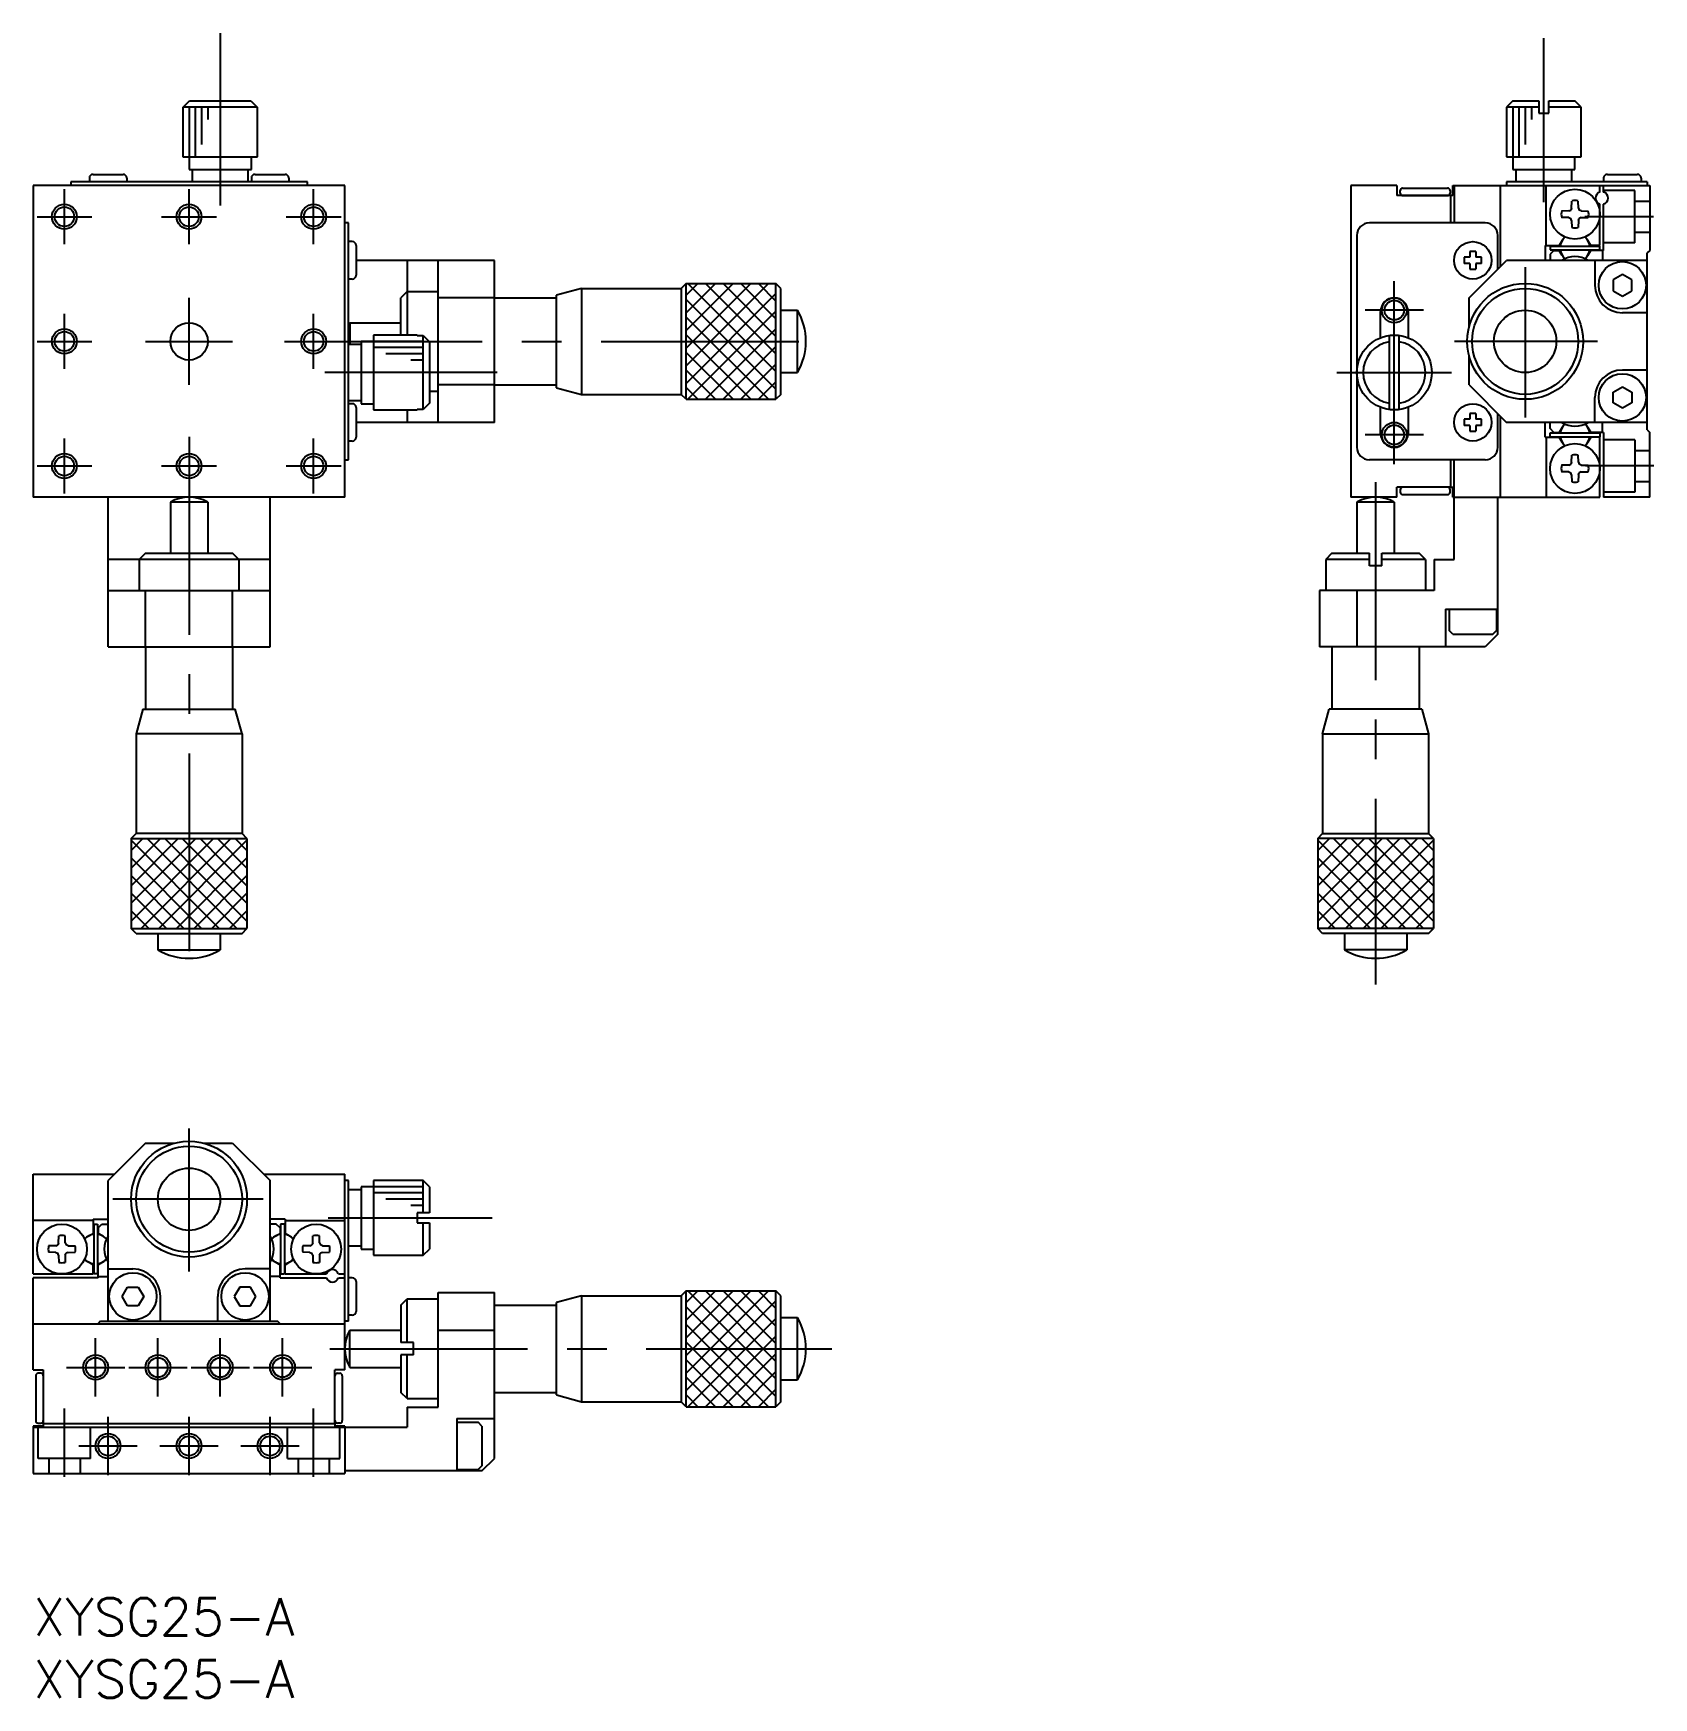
# Model space of a CAD drawing. Extents: x 0 to 130, y -8 to 126.
import ezdxf

# ---------------------------------------------------------------- set-up
doc = ezdxf.new("R2010")
doc.units = 0
doc.header["$LTSCALE"] = 0.5
doc.linetypes.add('CENTER', pattern=[50.8, 31.75, -6.35, 6.35, -6.35])
doc.linetypes.add('DASHED', pattern=[19.05, 12.7, -6.35])
for name, color, linetype in [('MSM_CENTER', 1, 'CENTER'), ('MSM_CONTINUOUS', 7, 'CONTINUOUS'), ('MSM_DASHED', 4, 'DASHED'), ('MSM_NARROW', 5, 'CONTINUOUS'), ('MSM_PART_NUMBER', 7, 'CONTINUOUS')]:
    doc.layers.add(name, color=color, linetype=linetype)
doc.styles.get("Standard").update_dxf_attribs({"font": 'txt.shx', "height": 3, "bigfont": 'bigfont.shx'})

msp = doc.modelspace()

# ---------------------------------------------------------------- linework, layer by layer
at = {"layer": 'MSM_CENTER'}
for p, q in [((15, 125.55), (15, 111.73)), ((121.22, 111.99), (121.22, 125.15)), ((2.5, 108.63), (2.5, 113.03)), ((12.5, 108.63), (12.5, 113.03)), ((22.5, 108.63), (22.5, 113.03)), ((0.3, 110.83), (4.7, 110.83)), ((10.3, 110.83), (14.7, 110.83)), ((20.3, 110.83), (24.7, 110.83)), ((130.01, 110.83), (124.52, 110.83)), ((109.22, 90.98), (109.22, 105.67)), ((119.72, 106.79), (119.72, 94.72)), ((12.5, 97.33), (12.5, 104.33)), ((2.5, 98.63), (2.5, 103.03)), ((22.5, 98.63), (22.5, 103.03)), ((111.56, 103.33), (106.88, 103.33)), ((0.3, 100.83), (4.7, 100.83)), ((9, 100.83), (16, 100.83)), ((20.16, 100.83), (64.09, 100.83)), ((125.52, 100.83), (114.04, 100.83)), ((37.22, 98.33), (23.4, 98.33)), ((104.62, 98.33), (113.82, 98.33)), ((2.5, 88.63), (2.5, 93.03)), ((12.5, 93.17), (12.5, 49.23)), ((22.5, 88.63), (22.5, 93.03)), ((111.56, 93.33), (106.88, 93.33)), ((0.3, 90.83), (4.7, 90.83)), ((10.3, 90.83), (14.7, 90.83)), ((20.3, 90.83), (24.7, 90.83)), ((130.04, 90.83), (124.55, 90.83)), ((107.72, 89.53), (107.72, 49.23)), ((12.5, 26.2), (12.5, 37.68)), ((18.46, 32), (6.39, 32)), ((23.67, 30.5), (36.83, 30.5)), ((5, 16.16), (5, 20.84)), ((10, 16.16), (10, 20.84)), ((15, 16.16), (15, 20.84)), ((20, 16.16), (20, 20.84)), ((23.79, 20), (64.09, 20)), ((2.66, 18.5), (7.34, 18.5)), ((7.66, 18.5), (12.34, 18.5)), ((12.66, 18.5), (17.34, 18.5)), ((17.66, 18.5), (22.34, 18.5)), ((2.5, 9.71), (2.5, 15.2)), ((22.5, 9.71), (22.5, 15.2)), ((6, 9.86), (6, 14.54)), ((12.5, 9.86), (12.5, 14.54)), ((19, 9.86), (19, 14.54)), ((3.66, 12.2), (8.34, 12.2)), ((10.16, 12.2), (14.84, 12.2)), ((16.66, 12.2), (21.34, 12.2))]:
    msp.add_line(p, q, dxfattribs=at)
at = {"layer": 'MSM_CONTINUOUS'}
for p, q in [((12, 119.13), (12.03, 119.13)), ((12, 119.13), (12, 115.63)), ((12.03, 119.63), (12.53, 120.13)), ((12.03, 119.13), (12.03, 119.63)), ((17.97, 119.63), (12.03, 119.63)), ((12.53, 120.13), (17.47, 120.13)), ((17.47, 120.13), (17.97, 119.63)), ((17.97, 119.63), (17.97, 119.13)), ((17.97, 119.13), (18, 119.13)), ((18, 115.63), (18, 119.13)), ((118.72, 120.13), (118.22, 119.63)), ((120.82, 119.63), (118.22, 119.63)), ((118.22, 119.63), (118.22, 115.63)), ((118.72, 120.13), (120.82, 120.13)), ((120.82, 120.13), (120.82, 119.13)), ((120.82, 119.13), (121.62, 119.13)), ((121.62, 120.13), (123.72, 120.13)), ((121.62, 119.13), (121.62, 120.13)), ((124.22, 119.63), (121.62, 119.63)), ((124.22, 119.63), (123.72, 120.13)), ((124.22, 115.63), (124.22, 119.63)), ((12, 115.63), (18, 115.63)), ((12.5, 115.63), (12.5, 114.63)), ((17.5, 114.63), (17.5, 115.63)), ((118.22, 115.63), (124.22, 115.63)), ((118.72, 115.63), (118.72, 114.63)), ((123.72, 114.63), (123.72, 115.63)), ((22, 113.63), (3, 113.63)), ((3, 113.63), (3, 113.33)), ((4.5, 113.93), (4.5, 113.63)), ((4.8, 114.23), (7.2, 114.23)), ((7.5, 113.93), (7.5, 113.63)), ((12.5, 114.63), (17.5, 114.63)), ((12.75, 114.63), (12.75, 113.63)), ((17.25, 113.63), (17.25, 114.63)), ((17.5, 113.93), (17.5, 113.63)), ((17.8, 114.23), (20.2, 114.23)), ((20.5, 113.93), (20.5, 113.63)), ((22, 113.33), (22, 113.63)), ((129.52, 113.63), (118.22, 113.63)), ((118.22, 113.63), (118.22, 113.33)), ((118.72, 114.63), (123.72, 114.63)), ((118.97, 114.63), (118.97, 113.63)), ((123.47, 113.63), (123.47, 114.63)), ((126.02, 113.93), (126.02, 113.63)), ((126.32, 114.23), (128.72, 114.23)), ((129.02, 113.93), (129.02, 113.63)), ((129.52, 113.63), (129.52, 113.33)), ((25, 113.33), (0, 113.33)), ((0, 113.33), (0, 88.33)), ((25, 88.33), (25, 113.33)), ((105.72, 113.33), (105.72, 88.33)), ((109.42, 113.33), (105.72, 113.33)), ((109.42, 113.33), (109.42, 112.53)), ((113.92, 112.53), (109.42, 112.53)), ((109.69, 112.73), (109.69, 112.93)), ((109.89, 113.13), (113.49, 113.13)), ((109.89, 112.53), (113.49, 112.53)), ((113.69, 112.93), (113.69, 112.73)), ((113.72, 112.53), (113.72, 110.33)), ((113.92, 113.33), (129.72, 113.33)), ((113.92, 112.53), (113.92, 113.33)), ((114.02, 113.33), (114.02, 110.33)), ((117.72, 113.33), (117.72, 106.83)), ((121.42, 108.53), (121.42, 113.33)), ((125.72, 112.8), (125.72, 113.33)), ((126.02, 112.8), (126.02, 113.33)), ((129.72, 113.33), (129.72, 108.13)), ((123.22, 111.3), (122.65, 111.29)), ((123.22, 111.3), (123.38, 111.37)), ((123.45, 111.53), (123.38, 111.37)), ((123.45, 111.53), (123.46, 112.09)), ((123.99, 111.53), (123.98, 112.09)), ((123.99, 111.53), (124.06, 111.37)), ((124.22, 111.3), (124.06, 111.37)), ((124.22, 111.3), (124.79, 111.29)), ((125.72, 108.53), (125.72, 111.85)), ((126.02, 108.13), (126.02, 111.85)), ((25.3, 110.33), (25, 110.33)), ((25.3, 91.33), (25.3, 110.33)), ((116.52, 110.33), (107.22, 110.33)), ((123.22, 110.76), (122.65, 110.77)), ((123.22, 110.76), (123.38, 110.68)), ((123.45, 110.52), (123.38, 110.68)), ((123.45, 110.52), (123.46, 109.96)), ((123.99, 110.52), (123.98, 109.96)), ((123.99, 110.52), (124.06, 110.68)), ((124.22, 110.76), (124.06, 110.68)), ((124.22, 110.76), (124.79, 110.77)), ((25.6, 108.83), (25.3, 108.83)), ((25.9, 108.53), (25.9, 106.13)), ((106.22, 109.33), (106.22, 92.33)), ((117.52, 106.63), (117.52, 109.33)), ((121.32, 108.53), (122.45, 108.53)), ((121.32, 108.53), (121.32, 107.33)), ((121.72, 108.48), (125.72, 108.48)), ((121.72, 108.48), (121.72, 108.18)), ((121.72, 108.18), (125.72, 108.18)), ((122.68, 108.92), (122.45, 108.53)), ((124.98, 108.53), (124.75, 108.92)), ((125.72, 108.53), (124.98, 108.53)), ((125.72, 108.18), (125.72, 108.48)), ((37, 107.33), (25.9, 107.33)), ((30, 107.33), (30, 101.33)), ((32.5, 94.33), (32.5, 107.33)), ((37, 94.33), (37, 107.33)), ((115.27, 107.58), (114.82, 107.58)), ((114.82, 107.58), (114.82, 107.08)), ((115.27, 107.08), (114.82, 107.08)), ((115.22, 104.33), (118.22, 107.33)), ((115.27, 108.03), (115.27, 107.58)), ((115.77, 108.03), (115.27, 108.03)), ((115.27, 107.08), (115.27, 106.63)), ((115.77, 108.03), (115.77, 107.58)), ((116.22, 107.58), (115.77, 107.58)), ((116.22, 107.08), (115.77, 107.08)), ((115.77, 107.08), (115.77, 106.63)), ((116.22, 107.08), (116.22, 107.58)), ((129.52, 107.33), (118.22, 107.33)), ((122.02, 108.13), (121.72, 107.83)), ((121.72, 107.83), (121.72, 107.33)), ((122.02, 108.13), (122.45, 108.13)), ((122.68, 107.73), (122.45, 108.13)), ((124.75, 107.73), (124.98, 108.13)), ((126.02, 108.13), (124.98, 108.13)), ((125.32, 107.33), (125.32, 105.33)), ((125.92, 108.13), (125.92, 107.33)), ((129.72, 108.13), (129.52, 107.93)), ((129.52, 93.73), (129.52, 107.93)), ((25.6, 105.83), (25.3, 105.83)), ((115.27, 106.63), (115.77, 106.63)), ((127.52, 106.19), (126.77, 105.76)), ((126.77, 105.76), (126.77, 104.89)), ((128.27, 105.76), (127.52, 106.19)), ((128.27, 104.89), (128.27, 105.76)), ((30, 104.83), (29.5, 104.33)), ((29.5, 101.33), (29.5, 104.33)), ((30, 104.83), (32.5, 104.83)), ((37, 104.33), (32.5, 104.33)), ((37, 104.33), (42, 104.33)), ((44, 105.08), (42, 104.54)), ((42, 97.11), (42, 104.54)), ((44, 105.08), (52, 105.08)), ((44, 105.08), (44, 96.58)), ((52.4, 105.48), (52, 105.08)), ((52, 105.08), (52, 96.58)), ((52.4, 105.48), (59.6, 105.48)), ((52.4, 96.18), (52.4, 105.48)), ((59.6, 96.18), (59.6, 105.48)), ((60, 105.08), (59.6, 105.48)), ((60, 96.58), (60, 105.08)), ((115.22, 102), (115.22, 104.33)), ((126.77, 104.89), (127.52, 104.46)), ((127.52, 104.46), (128.27, 104.89)), ((60, 103.33), (61.33, 103.33)), ((61.33, 98.33), (61.33, 103.33)), ((108.12, 101.12), (108.12, 103.23)), ((110.32, 103.23), (110.32, 101.12)), ((129.52, 103.13), (127.52, 103.13)), ((25.4, 102.33), (29.5, 102.33)), ((25.4, 102.33), (25.4, 100.57)), ((26.3, 100.58), (25.3, 100.58)), ((27.3, 100.83), (26.3, 100.83)), ((26.3, 100.83), (26.3, 95.83)), ((30.8, 101.33), (27.3, 101.33)), ((27.3, 101.33), (27.3, 95.33)), ((30.8, 101.33), (30.8, 101.3)), ((30.8, 101.3), (31.3, 101.3)), ((31.3, 95.35), (31.3, 101.3)), ((31.3, 101.3), (31.8, 100.79)), ((31.8, 100.79), (31.8, 95.86)), ((108.82, 101.3), (108.82, 95.35)), ((109.62, 95.35), (109.62, 101.3)), ((115.22, 97.33), (115.22, 99.65)), ((60, 98.33), (61.33, 98.33)), ((129.52, 98.53), (127.52, 98.53)), ((31.8, 96.83), (32.5, 96.83)), ((37, 97.33), (32.5, 97.33)), ((37, 97.33), (42, 97.33)), ((42, 97.11), (44, 96.58)), ((44, 96.58), (52, 96.58)), ((52.4, 96.18), (52, 96.58)), ((52.4, 96.18), (59.6, 96.18)), ((60, 96.58), (59.6, 96.18)), ((115.22, 97.33), (118.22, 94.33)), ((125.32, 94.33), (125.32, 96.33)), ((126.77, 96.76), (127.52, 97.19)), ((126.77, 95.89), (126.77, 96.76)), ((127.52, 97.19), (128.27, 96.76)), ((128.27, 96.76), (128.27, 95.89)), ((25.3, 96.08), (26.3, 96.08)), ((25.6, 95.83), (25.3, 95.83)), ((25.9, 95.53), (25.9, 93.13)), ((26.3, 95.83), (27.3, 95.83)), ((27.3, 95.33), (30.8, 95.33)), ((30, 95.33), (30, 94.33)), ((30.8, 95.35), (30.8, 95.33)), ((31.3, 95.35), (30.8, 95.35)), ((31.8, 95.86), (31.3, 95.35)), ((108.12, 93.43), (108.12, 95.53)), ((110.32, 95.53), (110.32, 93.43)), ((115.27, 95.03), (115.27, 94.58)), ((115.77, 95.03), (115.27, 95.03)), ((115.77, 95.03), (115.77, 94.58)), ((117.52, 92.33), (117.52, 95.03)), ((117.72, 94.83), (117.72, 88.33)), ((127.52, 95.46), (126.77, 95.89)), ((128.27, 95.89), (127.52, 95.46)), ((37, 94.33), (25.9, 94.33)), ((114.82, 94.58), (114.82, 94.08)), ((115.27, 94.58), (114.82, 94.58)), ((115.27, 94.08), (114.82, 94.08)), ((115.27, 94.08), (115.27, 93.63)), ((115.27, 93.63), (115.77, 93.63)), ((116.22, 94.58), (115.77, 94.58)), ((116.22, 94.08), (115.77, 94.08)), ((115.77, 94.08), (115.77, 93.63)), ((116.22, 94.08), (116.22, 94.58)), ((129.52, 94.33), (118.22, 94.33)), ((121.32, 93.13), (121.32, 94.33)), ((121.72, 93.83), (121.72, 94.33)), ((122.02, 93.53), (121.72, 93.83)), ((122.02, 93.53), (122.45, 93.53)), ((122.68, 93.92), (122.45, 93.53)), ((124.75, 93.92), (124.98, 93.53)), ((126.02, 93.53), (124.98, 93.53)), ((125.92, 93.53), (125.92, 94.33)), ((126.02, 93.53), (126.02, 88.33)), ((129.52, 93.73), (129.72, 93.53)), ((129.72, 88.33), (129.72, 93.53)), ((25.6, 92.83), (25.3, 92.83)), ((121.32, 93.13), (122.45, 93.13)), ((121.42, 93.13), (121.42, 88.33)), ((121.72, 93.48), (125.72, 93.48)), ((121.72, 93.18), (121.72, 93.48)), ((121.72, 93.18), (125.72, 93.18)), ((122.68, 92.73), (122.45, 93.13)), ((124.98, 93.13), (124.75, 92.73)), ((125.72, 93.13), (124.98, 93.13)), ((125.72, 93.48), (125.72, 93.18)), ((125.72, 88.33), (125.72, 93.13)), ((25, 91.33), (25.3, 91.33)), ((116.52, 91.33), (107.22, 91.33)), ((113.72, 91.33), (113.72, 89.13)), ((114.02, 83.33), (114.02, 91.33)), ((123.22, 90.9), (122.65, 90.89)), ((123.22, 90.9), (123.38, 90.97)), ((123.45, 91.13), (123.38, 90.97)), ((123.45, 91.13), (123.46, 91.69)), ((123.99, 91.13), (123.98, 91.69)), ((123.99, 91.13), (124.06, 90.97)), ((124.22, 90.9), (124.06, 90.97)), ((124.22, 90.9), (124.79, 90.89)), ((123.22, 90.36), (122.65, 90.37)), ((123.22, 90.36), (123.38, 90.28)), ((123.45, 90.12), (123.38, 90.28)), ((123.45, 90.12), (123.46, 89.56)), ((123.99, 90.12), (123.98, 89.56)), ((123.99, 90.12), (124.06, 90.28)), ((124.22, 90.36), (124.06, 90.28)), ((124.22, 90.36), (124.79, 90.37)), ((25, 88.33), (0, 88.33)), ((6, 76.33), (6, 88.33)), ((19, 76.33), (19, 88.33)), ((109.42, 88.33), (105.72, 88.33)), ((113.72, 89.13), (109.42, 89.13)), ((109.42, 88.33), (109.42, 89.13)), ((109.69, 88.93), (109.69, 88.73)), ((109.89, 88.53), (113.49, 88.53)), ((113.69, 88.73), (113.69, 88.93)), ((113.72, 89.13), (113.92, 89.13)), ((113.92, 88.33), (113.92, 89.13)), ((113.92, 88.33), (125.72, 88.33)), ((117.52, 77.33), (117.52, 88.33)), ((129.72, 88.33), (126.02, 88.33)), ((11, 87.92), (11, 83.83)), ((14, 87.92), (11, 87.92)), ((14, 87.92), (14, 83.83)), ((109.22, 87.92), (106.22, 87.92)), ((106.22, 87.92), (106.22, 83.83)), ((109.22, 87.92), (109.22, 83.83)), ((19, 83.33), (6, 83.33)), ((9, 83.83), (8.5, 83.33)), ((8.5, 83.33), (8.5, 80.83)), ((9, 83.83), (16, 83.83)), ((16.5, 83.33), (16, 83.83)), ((16.5, 83.33), (16.5, 80.83)), ((104.22, 83.83), (103.72, 83.33)), ((103.72, 83.33), (103.72, 80.83)), ((107.22, 83.33), (103.72, 83.33)), ((104.22, 83.83), (107.22, 83.83)), ((107.22, 82.83), (107.22, 83.83)), ((108.22, 82.83), (107.22, 82.83)), ((108.22, 82.83), (108.22, 83.83)), ((108.22, 83.83), (111.22, 83.83)), ((111.72, 83.33), (108.22, 83.33)), ((111.72, 83.33), (111.22, 83.83)), ((111.72, 83.33), (111.72, 80.83)), ((112.42, 83.33), (112.42, 80.83)), ((112.42, 83.33), (114.02, 83.33)), ((6, 80.83), (19, 80.83)), ((9, 76.33), (9, 80.83)), ((16, 76.33), (16, 80.83)), ((112.42, 80.83), (103.22, 80.83)), ((103.22, 80.83), (103.22, 76.33)), ((106.22, 80.83), (106.22, 76.33)), ((113.32, 79.33), (113.32, 76.33)), ((113.32, 79.33), (117.52, 79.33)), ((113.62, 79.33), (113.62, 77.63)), ((117.42, 79.33), (117.42, 77.63)), ((113.92, 77.33), (113.62, 77.63)), ((117.12, 77.33), (117.42, 77.63)), ((6, 76.33), (19, 76.33)), ((9, 76.33), (9, 71.33)), ((16, 76.33), (16, 71.33)), ((116.52, 76.33), (103.22, 76.33)), ((104.22, 76.33), (104.22, 71.33)), ((111.22, 76.33), (111.22, 71.33)), ((113.92, 77.33), (117.12, 77.33)), ((117.52, 77.33), (116.52, 76.33)), ((8.79, 71.33), (8.25, 69.33)), ((8.79, 71.33), (16.21, 71.33)), ((16.75, 69.33), (16.21, 71.33)), ((103.47, 69.33), (104, 71.33)), ((111.43, 71.33), (104, 71.33)), ((111.43, 71.33), (111.97, 69.33)), ((8.25, 69.33), (8.25, 61.33)), ((16.75, 69.33), (8.25, 69.33)), ((16.75, 69.33), (16.75, 61.33)), ((103.47, 69.33), (103.47, 61.33)), ((103.47, 69.33), (111.97, 69.33)), ((111.97, 69.33), (111.97, 61.33)), ((7.85, 60.93), (8.25, 61.33)), ((7.85, 60.93), (7.85, 53.73)), ((7.85, 60.93), (17.15, 60.93)), ((16.75, 61.33), (8.25, 61.33)), ((17.15, 60.93), (16.75, 61.33)), ((17.15, 60.93), (17.15, 53.73)), ((103.07, 60.93), (103.47, 61.33)), ((112.37, 60.93), (103.07, 60.93)), ((103.07, 60.93), (103.07, 53.73)), ((103.47, 61.33), (111.97, 61.33)), ((112.37, 60.93), (111.97, 61.33)), ((112.37, 60.93), (112.37, 53.73)), ((7.85, 53.73), (17.15, 53.73)), ((8.25, 53.33), (7.85, 53.73)), ((16.75, 53.33), (17.15, 53.73)), ((112.37, 53.73), (103.07, 53.73)), ((103.47, 53.33), (103.07, 53.73)), ((111.97, 53.33), (112.37, 53.73)), ((8.25, 53.33), (16.75, 53.33)), ((15, 53.33), (15, 52)), ((111.97, 53.33), (103.47, 53.33)), ((105.22, 53.33), (105.22, 52)), ((110.22, 53.33), (110.22, 52)), ((10, 52), (15, 52)), ((110.22, 52), (105.22, 52)), ((9, 36.5), (6, 33.5)), ((9, 36.5), (11.33, 36.5)), ((13.67, 36.5), (16, 36.5)), ((16, 36.5), (19, 33.5)), ((0, 34), (6.5, 34)), ((0, 26), (0, 34)), ((6, 22.2), (6, 33.5)), ((18.5, 34), (25, 34)), ((19, 22.2), (19, 33.5)), ((25, 18.3), (25, 34)), ((25.3, 33.5), (25, 33.5)), ((25.3, 22.2), (25.3, 33.5)), ((31.3, 33.5), (27.3, 33.5)), ((27.3, 33.5), (27.3, 27.5)), ((31.3, 30.9), (31.3, 33.5)), ((31.8, 33), (31.3, 33.5)), ((26.3, 32.75), (25.3, 32.75)), ((27.3, 33), (26.3, 33)), ((26.3, 33), (26.3, 28)), ((31.8, 33), (31.8, 30.9)), ((30.8, 30.9), (30.8, 30.1)), ((31.8, 30.9), (30.8, 30.9)), ((4.8, 30.3), (0, 30.3)), ((4.8, 30.4), (6, 30.4)), ((4.8, 30.4), (4.8, 29.26)), ((4.85, 30), (4.85, 26)), ((4.85, 30), (5.15, 30)), ((5.15, 30), (5.15, 26)), ((5.2, 29.7), (5.5, 30)), ((5.2, 29.7), (5.2, 29.26)), ((5.5, 30), (6, 30)), ((20.2, 30.4), (19, 30.4)), ((19.5, 30), (19, 30)), ((19.8, 29.7), (19.5, 30)), ((19.8, 29.7), (19.8, 29.26)), ((19.85, 30), (19.85, 26)), ((20.15, 30), (19.85, 30)), ((20.15, 30), (20.15, 26)), ((20.2, 30.4), (20.2, 29.26)), ((20.2, 30.3), (25, 30.3)), ((30.8, 30.1), (31.8, 30.1)), ((31.3, 27.5), (31.3, 30.1)), ((31.8, 30.1), (31.8, 28)), ((1.8, 28.27), (1.23, 28.26)), ((1.8, 28.27), (1.96, 28.34)), ((2.03, 28.5), (1.96, 28.34)), ((2.03, 28.5), (2.04, 29.07)), ((2.57, 28.5), (2.56, 29.07)), ((2.57, 28.5), (2.64, 28.34)), ((2.8, 28.27), (2.64, 28.34)), ((2.8, 28.27), (3.37, 28.26)), ((4.4, 29.03), (4.8, 29.26)), ((5.6, 29.03), (5.2, 29.26)), ((19.4, 29.03), (19.8, 29.26)), ((20.6, 29.03), (20.2, 29.26)), ((22.2, 28.27), (21.63, 28.26)), ((22.2, 28.27), (22.36, 28.34)), ((22.43, 28.5), (22.36, 28.34)), ((22.43, 28.5), (22.44, 29.07)), ((22.97, 28.5), (22.96, 29.07)), ((22.97, 28.5), (23.04, 28.34)), ((23.2, 28.27), (23.04, 28.34)), ((23.2, 28.27), (23.77, 28.26)), ((25.3, 28.25), (26.3, 28.25)), ((1.8, 27.73), (1.23, 27.74)), ((1.8, 27.73), (1.96, 27.66)), ((2.03, 27.5), (1.96, 27.66)), ((2.03, 27.5), (2.04, 26.93)), ((2.57, 27.5), (2.56, 26.93)), ((2.57, 27.5), (2.64, 27.66)), ((2.8, 27.73), (2.64, 27.66)), ((2.8, 27.73), (3.37, 27.74)), ((4.8, 26.74), (4.4, 26.97)), ((4.8, 26), (4.8, 26.74)), ((5.6, 26.97), (5.2, 26.74)), ((5.2, 25.7), (5.2, 26.73)), ((19.4, 26.97), (19.8, 26.74)), ((19.8, 25.7), (19.8, 26.73)), ((20.2, 26.74), (20.6, 26.97)), ((20.2, 26), (20.2, 26.74)), ((22.2, 27.73), (21.63, 27.74)), ((22.2, 27.73), (22.36, 27.66)), ((22.43, 27.5), (22.36, 27.66)), ((22.43, 27.5), (22.44, 26.93)), ((22.97, 27.5), (22.96, 26.93)), ((22.97, 27.5), (23.04, 27.66)), ((23.2, 27.73), (23.04, 27.66)), ((23.2, 27.73), (23.77, 27.74)), ((26.3, 28), (27.3, 28)), ((27.3, 27.5), (31.3, 27.5)), ((31.3, 27.5), (31.8, 28)), ((0, 26), (4.8, 26)), ((0, 18.3), (0, 25.7)), ((5.2, 25.7), (0, 25.7)), ((5.15, 26), (4.85, 26)), ((5.2, 25.8), (6, 25.8)), ((6, 26.4), (8, 26.4)), ((19, 26.4), (17, 26.4)), ((19.8, 25.8), (19, 25.8)), ((19.8, 25.7), (23.52, 25.7)), ((19.85, 26), (20.15, 26)), ((20.2, 26), (23.52, 26)), ((24.48, 26), (25, 26)), ((24.48, 25.7), (25, 25.7)), ((25.6, 25.7), (25.3, 25.7)), ((25.9, 25.4), (25.9, 23)), ((7.13, 24.2), (7.57, 24.95)), ((7.57, 23.45), (7.13, 24.2)), ((7.57, 24.95), (8.43, 24.95)), ((8.43, 24.95), (8.87, 24.2)), ((8.87, 24.2), (8.43, 23.45)), ((10.2, 22.2), (10.2, 24.2)), ((14.8, 22.2), (14.8, 24.2)), ((16.57, 24.95), (16.13, 24.2)), ((16.13, 24.2), (16.57, 23.45)), ((17.43, 24.95), (16.57, 24.95)), ((17.87, 24.2), (17.43, 24.95)), ((17.43, 23.45), (17.87, 24.2)), ((32.5, 15.3), (32.5, 24.5)), ((32.5, 24.5), (37, 24.5)), ((37, 11.2), (37, 24.5)), ((44, 24.25), (42, 23.71)), ((44, 24.25), (52, 24.25)), ((44, 24.25), (44, 15.75)), ((52.4, 24.65), (52, 24.25)), ((52, 24.25), (52, 15.75)), ((52.4, 15.35), (52.4, 24.65)), ((52.4, 24.65), (59.6, 24.65)), ((59.6, 15.35), (59.6, 24.65)), ((60, 24.25), (59.6, 24.65)), ((60, 15.75), (60, 24.25)), ((8.43, 23.45), (7.57, 23.45)), ((16.57, 23.45), (17.43, 23.45)), ((29.5, 23.5), (30, 24)), ((29.5, 23.5), (29.5, 20.5)), ((30, 24), (32.5, 24)), ((30, 20.5), (30, 24)), ((37, 23.5), (42, 23.5)), ((42, 16.29), (42, 23.71)), ((0, 22), (25, 22)), ((5.4, 22.2), (5.2, 22)), ((5.4, 22.2), (19.6, 22.2)), ((19.8, 22), (19.6, 22.2)), ((25.3, 22.2), (25, 22.2)), ((25.6, 22.7), (25.3, 22.7)), ((25.4, 18.5), (25.4, 21.5)), ((25.4, 21.5), (29.5, 21.5)), ((32.5, 21.5), (37, 21.5)), ((60, 22.5), (61.33, 22.5)), ((61.33, 17.5), (61.33, 22.5)), ((30.5, 20.5), (29.5, 20.5)), ((30.5, 19.5), (30.5, 20.5)), ((29.5, 19.5), (29.5, 16.5)), ((30.5, 19.5), (29.5, 19.5)), ((30, 16), (30, 19.5)), ((0, 18.3), (0.8, 18.3)), ((0.2, 17.83), (0.2, 14.23)), ((0.6, 18.03), (0.4, 18.03)), ((0.8, 18.3), (0.8, 13.8)), ((0.8, 17.83), (0.8, 14.23)), ((25, 18.3), (24.2, 18.3)), ((24.2, 14), (24.2, 18.3)), ((24.4, 18.03), (24.6, 18.03)), ((24.8, 17.83), (24.8, 14.23)), ((25.4, 18.5), (29.5, 18.5)), ((60, 17.5), (61.33, 17.5)), ((30, 16), (29.5, 16.5)), ((37, 16.5), (42, 16.5)), ((42, 16.29), (44, 15.75)), ((30, 16), (32.5, 16)), ((30, 15.3), (32.5, 15.3)), ((30, 15.3), (30, 13.7)), ((44, 15.75), (52, 15.75)), ((52.4, 15.35), (52, 15.75)), ((52.4, 15.35), (59.6, 15.35)), ((60, 15.75), (59.6, 15.35)), ((0, 13.8), (0, 10)), ((0.8, 13.8), (0, 13.8)), ((0, 13.7), (30, 13.7)), ((0.4, 14.03), (0.6, 14.03)), ((0.8, 14), (24.2, 14)), ((24.2, 14), (24.2, 13.8)), ((25, 13.8), (24.2, 13.8)), ((24.6, 14.03), (24.4, 14.03)), ((25, 13.8), (25, 10)), ((34, 14.4), (37, 14.4)), ((34, 14.4), (34, 10.2)), ((34, 14.1), (35.7, 14.1)), ((36, 13.8), (35.7, 14.1)), ((36, 13.8), (36, 10.6)), ((36, 10.2), (37, 11.2)), ((0, 10), (25, 10)), ((36, 10.2), (25, 10.2)), ((34, 10.3), (35.7, 10.3)), ((36, 10.6), (35.7, 10.3))]:
    msp.add_line(p, q, dxfattribs=at)
for centre, radius in [((123.72, 111.03), 2), ((2.5, 110.83), 0.783), ((12.5, 110.83), 0.783), ((22.5, 110.83), 0.783), ((115.52, 107.33), 1.5), ((127.52, 105.33), 1.9), ((119.72, 100.83), 4.65), ((119.72, 100.83), 4.25), ((109.22, 103.33), 0.783), ((119.72, 100.83), 2.5), ((2.5, 100.83), 0.783), ((12.5, 100.83), 1.5), ((22.5, 100.83), 0.783), ((109.22, 98.33), 3), ((127.52, 96.33), 1.9), ((115.52, 94.33), 1.5), ((109.22, 93.33), 0.783), ((123.72, 90.63), 2), ((2.5, 90.83), 0.783), ((12.5, 90.83), 0.783), ((22.5, 90.83), 0.783), ((12.5, 32), 4.65), ((12.5, 32), 4.25), ((12.5, 32), 2.5), ((2.3, 28), 2), ((22.7, 28), 2), ((8, 24.2), 1.9), ((17, 24.2), 1.9), ((5, 18.5), 0.783), ((10, 18.5), 0.783), ((15, 18.5), 0.783), ((20, 18.5), 0.783), ((6, 12.2), 0.783), ((12.5, 12.2), 0.783), ((19, 12.2), 0.783)]:
    msp.add_circle(centre, radius, dxfattribs=at)
for centre, radius, start, end in [((4.8, 113.93), 0.3, 90, 180), ((7.2, 113.93), 0.3, 0, 90), ((17.8, 113.93), 0.3, 90, 180), ((20.2, 113.93), 0.3, 0, 90), ((126.32, 113.93), 0.3, 90, 180), ((128.72, 113.93), 0.3, 0, 90), ((109.89, 112.93), 0.2, 90, 180), ((109.89, 112.73), 0.2, 180, 270), ((113.49, 112.93), 0.2, 0, 90), ((113.49, 112.73), 0.2, 270, 0), ((125.87, 112.33), 0.5, 107.4578, 252.5422), ((125.87, 112.33), 0.5, 287.4576, 72.5424), ((123.72, 111.03), 1.1, 166.328, 193.672), ((123.72, 111.03), 1.1, 76.328, 103.672), ((123.72, 111.03), 1.1, 346.328, 13.672), ((107.22, 109.33), 1, 90, 180), ((116.52, 109.33), 1, 0, 90), ((123.72, 111.03), 1.1, 256.328, 283.672), ((25.6, 108.53), 0.3, 0, 90), ((123.72, 108.33), 1.19, 132.9283, 172.7622), ((123.72, 108.33), 1.19, 187.2378, 227.0717), ((123.81, 108.23), 1.32, 133.1314, 148.5453), ((123.72, 108.33), 1.19, 7.2378, 47.0717), ((123.63, 108.23), 1.32, 31.4547, 46.8672), ((123.72, 108.33), 1.19, 312.9283, 352.7622), ((123.72, 105.63), 2, 58.2117, 121.7883), ((123.81, 108.42), 1.32, 211.4547, 226.8672), ((123.63, 108.42), 1.32, 313.1328, 328.5453), ((25.6, 106.13), 0.3, 270, 0), ((109.22, 103.23), 1.1, 0, 180), ((127.52, 105.33), 2.2, 180, 270), ((57, 100.83), 5, 329.999, 30.001), ((28, 100.83), 3, 149.999, 154.1579), ((109.22, 98.33), 2.5, 99.2069, 260.7931), ((109.22, 98.33), 2.5, 279.2069, 80.7931), ((127.52, 96.33), 2.2, 90, 180), ((25.6, 95.53), 0.3, 0, 90), ((123.72, 93.33), 1.19, 132.9283, 172.7622), ((123.72, 96.03), 2, 238.2115, 301.7885), ((123.81, 93.23), 1.32, 133.1328, 148.5453), ((123.72, 93.33), 1.19, 7.2378, 47.0717), ((123.63, 93.23), 1.32, 31.4547, 46.8672), ((25.6, 93.13), 0.3, 270, 0), ((107.22, 92.33), 1, 180, 270), ((109.22, 93.43), 1.1, 180, 0), ((116.52, 92.33), 1, 270, 0), ((123.72, 93.33), 1.19, 187.2378, 227.0717), ((123.81, 93.42), 1.32, 211.4547, 226.8686), ((123.72, 93.33), 1.19, 312.9283, 352.7622), ((123.63, 93.42), 1.32, 313.1328, 328.5453), ((123.72, 90.63), 1.1, 166.328, 193.672), ((123.72, 90.63), 1.1, 76.328, 103.672), ((123.72, 90.63), 1.1, 346.328, 13.672), ((123.72, 90.63), 1.1, 256.328, 283.672), ((12.5, 85.33), 3, 59.999, 120.001), ((107.72, 85.33), 3, 59.999, 120.001), ((109.89, 88.93), 0.2, 90, 180), ((109.89, 88.73), 0.2, 180, 270), ((113.49, 88.93), 0.2, 0, 90), ((113.49, 88.73), 0.2, 270, 0), ((12.5, 56.33), 5, 239.999, 300.001), ((107.72, 56.33), 5, 239.999, 300.001), ((2.3, 28), 1.1, 166.328, 193.672), ((2.3, 28), 1.1, 76.328, 103.672), ((2.3, 28), 1.1, 346.328, 13.672), ((5, 28), 1.19, 97.2378, 137.0717), ((5.09, 27.91), 1.32, 121.4547, 136.8686), ((5, 28), 1.19, 42.9283, 82.7622), ((4.91, 27.91), 1.32, 43.1328, 58.5453), ((7.7, 28), 2, 148.2115, 211.7885), ((17.3, 28), 2, 328.2117, 31.7883), ((20, 28), 1.19, 97.2378, 137.0717), ((20.09, 27.91), 1.32, 121.4547, 136.8672), ((20, 28), 1.19, 42.9283, 82.7622), ((19.91, 27.91), 1.32, 43.1314, 58.5453), ((22.7, 28), 1.1, 166.328, 193.672), ((22.7, 28), 1.1, 76.328, 103.672), ((22.7, 28), 1.1, 346.328, 13.672), ((2.3, 28), 1.1, 256.328, 283.672), ((5, 28), 1.19, 222.9283, 262.7622), ((5.09, 28.09), 1.32, 223.1328, 238.5453), ((5, 28), 1.19, 277.2378, 317.0717), ((4.91, 28.09), 1.32, 301.4547, 316.8672), ((20, 28), 1.19, 222.9283, 262.7622), ((20.09, 28.09), 1.32, 223.1328, 238.5453), ((20, 28), 1.19, 277.2378, 317.0717), ((19.91, 28.09), 1.32, 301.4547, 316.8672), ((22.7, 28), 1.1, 256.328, 283.672), ((8, 24.2), 2.2, 0, 90), ((17, 24.2), 2.2, 90, 180), ((24, 25.85), 0.5, 17.4578, 162.5422), ((24, 25.85), 0.5, 197.4576, 342.5424), ((25.6, 25.4), 0.3, 0, 90), ((25.6, 23), 0.3, 270, 0), ((28, 20), 3, 149.999, 210.001), ((57, 20), 5, 329.999, 30.001), ((0.4, 17.83), 0.2, 90, 180), ((0.6, 17.83), 0.2, 0, 90), ((24.4, 17.83), 0.2, 90, 180), ((24.6, 17.83), 0.2, 0, 90), ((0.4, 14.23), 0.2, 180, 270), ((0.6, 14.23), 0.2, 270, 0), ((24.4, 14.23), 0.2, 180, 270), ((24.6, 14.23), 0.2, 270, 0)]:
    msp.add_arc(centre, radius, start, end, dxfattribs=at)
at = {"layer": 'MSM_DASHED'}
for p, q in [((128.52, 112.93), (126.02, 112.93)), ((128.52, 108.73), (128.52, 112.93)), ((128.52, 112.08), (129.72, 112.08)), ((128.52, 109.58), (129.72, 109.58)), ((128.52, 108.73), (126.02, 108.73)), ((128.52, 92.93), (126.02, 92.93)), ((128.52, 92.93), (128.52, 88.73)), ((128.52, 92.08), (129.72, 92.08)), ((128.52, 89.58), (129.72, 89.58)), ((128.52, 88.73), (126.02, 88.73)), ((0.4, 11.2), (0.4, 13.73)), ((4.6, 11.2), (4.6, 13.73)), ((20.4, 11.2), (20.4, 13.73)), ((24.6, 11.2), (24.6, 13.73)), ((4.6, 11.2), (0.4, 11.2)), ((1.25, 11.2), (1.25, 10.03)), ((3.75, 11.2), (3.75, 10.03)), ((20.4, 11.2), (24.6, 11.2)), ((21.25, 11.2), (21.25, 10.03)), ((23.75, 11.2), (23.75, 10.03))]:
    msp.add_line(p, q, dxfattribs=at)
at = {"layer": 'MSM_NARROW'}
for p, q in [((12.5, 119.63), (12.5, 115.63)), ((13, 119.63), (13, 115.63)), ((13.5, 119.63), (13.5, 116.63)), ((14, 119.63), (14, 118.63)), ((118.72, 119.63), (118.72, 115.63)), ((119.22, 119.63), (119.22, 115.63)), ((119.72, 119.63), (119.72, 116.63)), ((120.22, 119.63), (120.22, 118.63)), ((56.17, 105.48), (52.4, 101.7)), ((57.59, 105.48), (52.4, 100.29)), ((59, 105.48), (52.4, 98.88)), ((54.76, 105.48), (52.4, 103.12)), ((53.34, 105.48), (52.4, 104.53)), ((59.6, 104.66), (52.4, 97.46)), ((52.4, 104.19), (59.6, 96.99)), ((52.53, 105.48), (59.6, 98.4)), ((53.94, 105.48), (59.6, 99.82)), ((55.36, 105.48), (59.6, 101.23)), ((56.77, 105.48), (59.6, 102.65)), ((58.19, 105.48), (59.6, 104.06)), ((59.6, 103.25), (52.53, 96.18)), ((52.4, 102.78), (59, 96.18)), ((59.6, 101.83), (53.94, 96.18)), ((31.3, 100.83), (27.3, 100.83)), ((31.3, 100.33), (27.3, 100.33)), ((52.4, 101.36), (57.59, 96.18)), ((59.6, 100.42), (55.36, 96.18)), ((31.3, 99.83), (28.3, 99.83)), ((31.3, 99.33), (30.3, 99.33)), ((52.4, 99.95), (56.17, 96.18)), ((59.6, 99), (56.77, 96.18)), ((52.4, 98.53), (54.76, 96.18)), ((59.6, 97.59), (58.19, 96.18)), ((52.4, 97.12), (53.34, 96.18)), ((10.21, 60.93), (7.85, 58.57)), ((11.62, 60.93), (7.85, 57.15)), ((13.04, 60.93), (7.85, 55.74)), ((14.45, 60.93), (7.85, 54.32)), ((8.79, 60.93), (7.85, 59.98)), ((14.92, 53.73), (7.85, 60.8)), ((15.86, 60.93), (8.66, 53.73)), ((16.34, 53.73), (9.14, 60.93)), ((17.15, 60.8), (10.08, 53.73)), ((17.15, 54.32), (10.55, 60.93)), ((17.15, 55.74), (11.96, 60.93)), ((17.15, 57.15), (13.38, 60.93)), ((17.15, 58.57), (14.79, 60.93)), ((17.15, 59.98), (16.21, 60.93)), ((103.07, 59.98), (104.01, 60.93)), ((103.07, 58.57), (105.43, 60.93)), ((103.07, 57.15), (106.84, 60.93)), ((103.07, 55.74), (108.25, 60.93)), ((103.07, 54.32), (109.67, 60.93)), ((103.07, 60.8), (110.14, 53.73)), ((103.88, 53.73), (111.08, 60.93)), ((104.35, 60.93), (111.55, 53.73)), ((105.3, 53.73), (112.37, 60.8)), ((105.77, 60.93), (112.37, 54.32)), ((107.18, 60.93), (112.37, 55.74)), ((108.6, 60.93), (112.37, 57.15)), ((110.01, 60.93), (112.37, 58.57)), ((111.42, 60.93), (112.37, 59.98)), ((13.51, 53.73), (7.85, 59.38)), ((17.15, 59.38), (11.49, 53.73)), ((103.07, 59.38), (108.73, 53.73)), ((106.71, 53.73), (112.37, 59.38)), ((12.09, 53.73), (7.85, 57.97)), ((17.15, 57.97), (12.91, 53.73)), ((103.07, 57.97), (107.31, 53.73)), ((108.13, 53.73), (112.37, 57.97)), ((10.68, 53.73), (7.85, 56.55)), ((17.15, 56.55), (14.32, 53.73)), ((103.07, 56.55), (105.9, 53.73)), ((109.54, 53.73), (112.37, 56.55)), ((9.26, 53.73), (7.85, 55.14)), ((17.15, 55.14), (15.74, 53.73)), ((103.07, 55.14), (104.48, 53.73)), ((110.95, 53.73), (112.37, 55.14)), ((10, 53.33), (10, 52)), ((31.3, 33), (27.3, 33)), ((31.3, 32.5), (27.3, 32.5)), ((31.3, 32), (28.3, 32)), ((31.3, 31.5), (30.3, 31.5)), ((59, 24.65), (52.4, 18.05)), ((54.76, 24.65), (52.4, 22.29)), ((56.17, 24.65), (52.4, 20.88)), ((57.59, 24.65), (52.4, 19.46)), ((53.34, 24.65), (52.4, 23.71)), ((52.53, 24.65), (59.6, 17.58)), ((53.94, 24.65), (59.6, 18.99)), ((55.36, 24.65), (59.6, 20.41)), ((56.77, 24.65), (59.6, 21.82)), ((58.19, 24.65), (59.6, 23.24)), ((59.6, 23.84), (52.4, 16.64)), ((52.4, 23.37), (59.6, 16.16)), ((52.4, 21.95), (59, 15.35)), ((59.6, 22.42), (52.53, 15.35)), ((52.4, 20.54), (57.59, 15.35)), ((59.6, 21.01), (53.94, 15.35)), ((52.4, 19.12), (56.17, 15.35)), ((59.6, 19.59), (55.36, 15.35)), ((52.4, 17.71), (54.76, 15.35)), ((59.6, 18.18), (56.77, 15.35)), ((52.4, 16.29), (53.34, 15.35)), ((59.6, 16.76), (58.19, 15.35))]:
    msp.add_line(p, q, dxfattribs=at)
for centre in [(2.5, 110.83), (12.5, 110.83), (22.5, 110.83), (109.22, 103.33), (2.5, 100.83), (22.5, 100.83), (109.22, 93.33), (2.5, 90.83), (12.5, 90.83), (22.5, 90.83), (5, 18.5), (10, 18.5), (15, 18.5), (20, 18.5), (6, 12.2), (12.5, 12.2), (19, 12.2)]:
    msp.add_circle(centre, 1, dxfattribs=at)

# ---------------------------------------------------------------- texts
at = {"layer": 'MSM_PART_NUMBER'}
for p in [(0, -3), (0, -8)]:
    msp.add_text('XYSG25-A', height=3, dxfattribs=at).set_placement(p)

doc.saveas('drawing.dxf')
